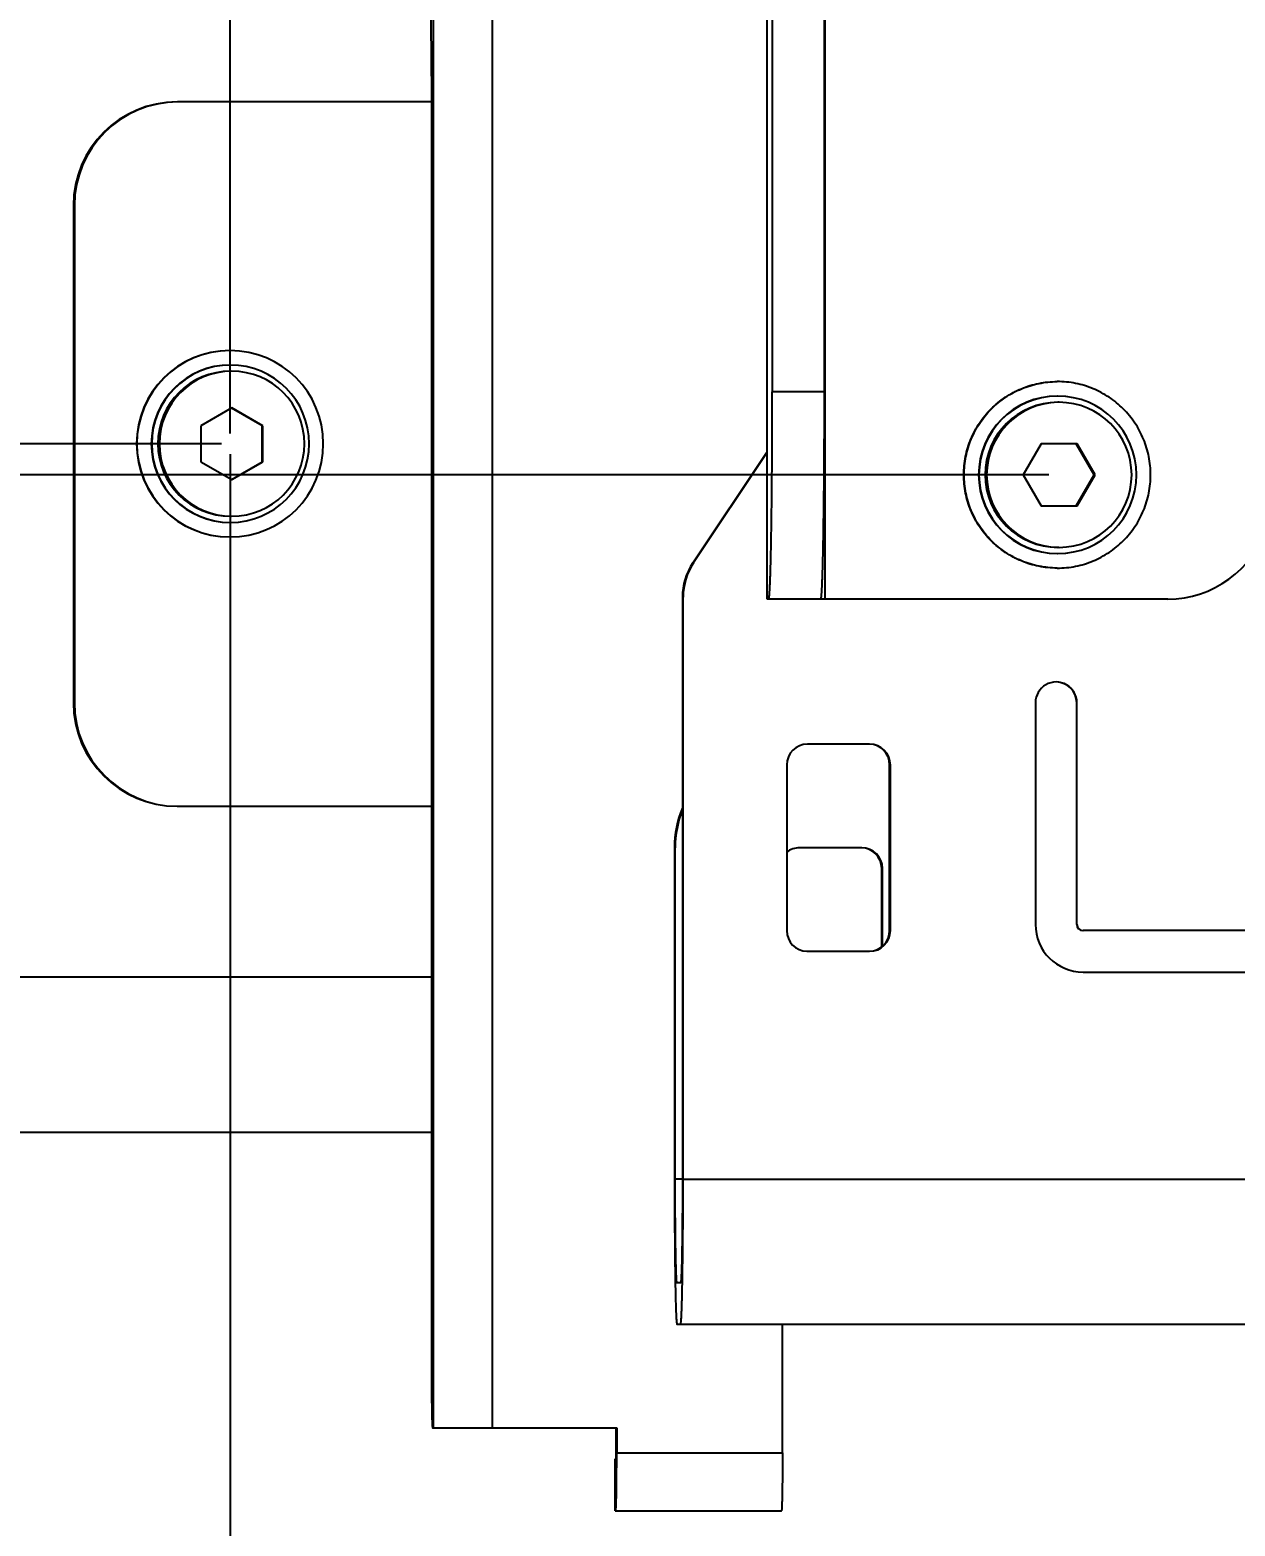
# Model space of a CAD drawing. Header units: millimetres. Extents: x 0 to 841, y 0 to 594.
# Drawn here: x 89.8 to 147.9, y 204.2 to 276.4 of the extents above; entities that cross this region are included whole.
import ezdxf

# ---------------------------------------------------------------- set-up
doc = ezdxf.new("R2010")
doc.units = ezdxf.units.MM
doc.header["$LTSCALE"] = 46.255
doc.layers.get('0').update_dxf_attribs({"linetype": 'CONTINUOUS'})
doc.layers.add('3_ALL_AXIS', color=7, linetype='CONTINUOUS')
doc.styles.get("Standard").update_dxf_attribs({"font": 'txt', "width": 0.8})
doc.dimstyles.new('DIMSTYLE_2', dxfattribs={"dimtxt": 2.5, "dimasz": 2.5, "dimexe": 2, "dimexo": 0.5, "dimtad": 1, "dimdec": 3, "dimdsep": 46, "dimtxsty": 'STANDARD', "dimblk": 'OPEN', "dimblk1": 'OPEN', "dimblk2": 'OPEN', "dimcen": 0.09, "dimadec": 0, "dimazin": 0, "dimtp": 0.5, "dimtm": 0.5, "dimtfac": 1, "dimtdec": 3, "dimtofl": 0, "dimtmove": 0, "dimatfit": 3, "dimldrblk": 'OPEN', "dimfxl": 1, "dimtolj": 1, "dimarcsym": 0})
doc.dimstyles.new('DIMSTYLE_3', dxfattribs={"dimtxt": 2.5, "dimasz": 2.5, "dimexe": 2, "dimexo": 0.5, "dimtad": 1, "dimdec": 3, "dimdsep": 46, "dimtxsty": 'STANDARD', "dimblk": 'OPEN', "dimblk1": 'OPEN', "dimblk2": 'OPEN', "dimcen": 0.09, "dimadec": 0, "dimazin": 0, "dimtp": 0.3, "dimtm": 0.3, "dimtfac": 1, "dimtdec": 3, "dimtofl": 0, "dimtmove": 0, "dimatfit": 3, "dimldrblk": 'OPEN', "dimfxl": 1, "dimtolj": 1, "dimarcsym": 0})
doc.dimstyles.new('DIMSTYLE_4', dxfattribs={"dimtxt": 2.5, "dimasz": 2.5, "dimexe": 2, "dimexo": 0.5, "dimtad": 1, "dimdec": 4, "dimdsep": 46, "dimtxsty": 'STANDARD', "dimblk": 'OPEN', "dimblk1": 'OPEN', "dimblk2": 'OPEN', "dimcen": 0.09, "dimadec": 0, "dimazin": 0, "dimtp": 0.5, "dimtm": 0.5, "dimtfac": 1, "dimtdec": 4, "dimtofl": 0, "dimtmove": 0, "dimatfit": 3, "dimldrblk": 'OPEN', "dimfxl": 1, "dimtolj": 1, "dimarcsym": 0})
doc.dimstyles.new('DIMSTYLE_5', dxfattribs={"dimtxt": 2.5, "dimasz": 2.5, "dimexe": 2, "dimexo": 0.5, "dimtad": 1, "dimdec": 4, "dimdsep": 46, "dimtxsty": 'STANDARD', "dimblk": 'OPEN', "dimblk1": 'OPEN', "dimblk2": 'OPEN', "dimcen": 0.09, "dimadec": 0, "dimazin": 0, "dimtp": 0.1, "dimtm": 0.1, "dimtfac": 1, "dimtdec": 4, "dimtofl": 0, "dimtmove": 0, "dimatfit": 3, "dimldrblk": 'OPEN', "dimfxl": 1, "dimtolj": 1, "dimarcsym": 0})

# ---------------------------------------------------------------- blocks, each defined once
blk = doc.blocks.new('_OPEN')
at = {"color": 0, "linetype": 'BYBLOCK'}
for p, q in [((0, 0), (-1, 0.2)), ((-1, -0.2), (0, 0)), ((-1, 0), (0, 0))]:
    blk.add_line(p, q, dxfattribs=at)
blk = doc.blocks.new('*D1')
at = {"color": 2, "linetype": 'CONTINUOUS'}
for p, q in [((99.41, 256.965), (99.41, 468.591)), ((241.389, 391.465), (241.389, 468.591)), ((99.41, 466.591), (170.399, 466.591)), ((241.389, 466.591), (170.399, 466.591))]:
    blk.add_line(p, q, dxfattribs=at)
at = {"color": 2, "linetype": 'CONTINUOUS', "xscale": 2.5, "yscale": 2.5, "zscale": 2.5, "rotation": 180}
blk.add_blockref('_OPEN', (99.41, 466.591), dxfattribs=at)
at = {"color": 2, "linetype": 'CONTINUOUS', "xscale": 2.5, "yscale": 2.5, "zscale": 2.5}
blk.add_blockref('_OPEN', (241.389, 466.591), dxfattribs=at)
at = {"color": 2, "linetype": 'CONTINUOUS', "insert": (168.399, 469.716), "char_height": 2.5, "width": 10, "attachment_point": 2, "line_spacing_factor": 0.9}
blk.add_mtext('142\\P[5.6]', dxfattribs=at)
blk = doc.blocks.new('*D2')
at = {"color": 2, "linetype": 'CONTINUOUS'}
for p, q in [((99.41, 255.965), (99.41, 153.506)), ((201.335, 254.465), (201.335, 153.506)), ((99.41, 155.506), (150.373, 155.506)), ((201.335, 155.506), (150.373, 155.506))]:
    blk.add_line(p, q, dxfattribs=at)
at = {"color": 2, "linetype": 'CONTINUOUS', "xscale": 2.5, "yscale": 2.5, "zscale": 2.5, "rotation": 180}
blk.add_blockref('_OPEN', (99.41, 155.506), dxfattribs=at)
at = {"color": 2, "linetype": 'CONTINUOUS', "xscale": 2.5, "yscale": 2.5, "zscale": 2.5}
blk.add_blockref('_OPEN', (201.335, 155.506), dxfattribs=at)
at = {"color": 2, "linetype": 'CONTINUOUS', "insert": (150.373, 158.631), "char_height": 2.5, "width": 6, "attachment_point": 2, "line_spacing_factor": 0.9}
blk.add_mtext('102\\P[4]', dxfattribs=at)
blk = doc.blocks.new('*D4')
at = {"color": 2, "linetype": 'CONTINUOUS'}
for p, q in [((98.928, 256.465), (45.306, 256.465)), ((47.306, 256.465), (47.306, 219.465)), ((47.306, 182.465), (47.306, 219.465)), ((215.98, 182.465), (45.306, 182.465))]:
    blk.add_line(p, q, dxfattribs=at)
at = {"color": 2, "linetype": 'CONTINUOUS', "xscale": 2.5, "yscale": 2.5, "zscale": 2.5}
for p, rotation in [((47.306, 256.465), 90), ((47.306, 182.465), 270)]:
    blk.add_blockref('_OPEN', p, dxfattribs=dict(at, rotation=rotation))
at = {"color": 2, "linetype": 'CONTINUOUS', "insert": (44.181, 216.465), "char_height": 2.5, "width": 10, "attachment_point": 2, "rotation": 90, "line_spacing_factor": 0.9}
blk.add_mtext('74\\P[2.9]', dxfattribs=at)
blk = doc.blocks.new('*D5')
at = {"color": 2, "linetype": 'CONTINUOUS'}
for p, q in [((98.998, 256.465), (35.381, 256.465)), ((37.381, 256.465), (37.381, 208.715)), ((37.381, 160.965), (37.381, 208.715)), ((209.211, 160.965), (35.381, 160.965))]:
    blk.add_line(p, q, dxfattribs=at)
at = {"color": 2, "linetype": 'CONTINUOUS', "xscale": 2.5, "yscale": 2.5, "zscale": 2.5}
for p, rotation in [((37.381, 256.465), 90), ((37.381, 160.965), 270)]:
    blk.add_blockref('_OPEN', p, dxfattribs=dict(at, rotation=rotation))
at = {"color": 2, "linetype": 'CONTINUOUS', "insert": (34.256, 207.715), "char_height": 2.5, "width": 10, "attachment_point": 2, "rotation": 90, "line_spacing_factor": 0.9}
blk.add_mtext('95,5\\P[3.8]', dxfattribs=at)
blk = doc.blocks.new('*D6')
at = {"color": 2, "linetype": 'CONTINUOUS'}
for p, q in [((103.997, 390.965), (35.377, 390.965)), ((37.377, 390.965), (37.377, 323.715)), ((37.377, 256.465), (37.377, 323.715)), ((98.998, 256.465), (35.377, 256.465))]:
    blk.add_line(p, q, dxfattribs=at)
at = {"color": 2, "linetype": 'CONTINUOUS', "xscale": 2.5, "yscale": 2.5, "zscale": 2.5}
for p, rotation in [((37.377, 390.965), 90), ((37.377, 256.465), 270)]:
    blk.add_blockref('_OPEN', p, dxfattribs=dict(at, rotation=rotation))
at = {"color": 2, "linetype": 'CONTINUOUS', "insert": (34.252, 328.254), "char_height": 2.5, "width": 10, "attachment_point": 2, "rotation": 90, "line_spacing_factor": 0.9}
blk.add_mtext('134,5\\P[5.3]', dxfattribs=at)
blk = doc.blocks.new('*D7')
at = {"color": 2, "linetype": 'CONTINUOUS'}
for p, q in [((117.517, 436.465), (24.788, 436.465)), ((26.788, 436.465), (26.788, 298.715)), ((26.788, 160.965), (26.788, 298.715)), ((209.211, 160.965), (24.788, 160.965))]:
    blk.add_line(p, q, dxfattribs=at)
at = {"color": 2, "linetype": 'CONTINUOUS', "xscale": 2.5, "yscale": 2.5, "zscale": 2.5}
for p, rotation in [((26.788, 436.465), 90), ((26.788, 160.965), 270)]:
    blk.add_blockref('_OPEN', p, dxfattribs=dict(at, rotation=rotation))
at = {"color": 2, "linetype": 'CONTINUOUS', "insert": (23.663, 297.715), "char_height": 2.5, "width": 12, "attachment_point": 2, "rotation": 90, "line_spacing_factor": 0.9}
blk.add_mtext('275,5\\P[10.8]', dxfattribs=at)
blk = doc.blocks.new('*D8')
at = {"color": 2, "linetype": 'CONTINUOUS'}
for p, q in [((56.92, 256.465), (56.92, 274.114)), ((56.92, 274.114), (56.92, 255.715)), ((98.998, 256.465), (54.92, 256.465)), ((56.92, 250.965), (56.92, 255.715)), ((138.914, 254.965), (54.92, 254.965)), ((56.92, 254.965), (56.92, 250.965))]:
    blk.add_line(p, q, dxfattribs=at)
at = {"color": 2, "linetype": 'CONTINUOUS', "xscale": 2.5, "yscale": 2.5, "zscale": 2.5}
for p, rotation in [((56.92, 256.465), 270), ((56.92, 254.965), 90)]:
    blk.add_blockref('_OPEN', p, dxfattribs=dict(at, rotation=rotation))
at = {"color": 2, "linetype": 'CONTINUOUS', "insert": (53.795, 262.114), "char_height": 2.5, "width": 54, "attachment_point": 1, "rotation": 90, "line_spacing_factor": 0.9}
blk.add_mtext('1,5\\P[0.06]\\PHorizontal slide adjustment\\Prange ±45mm', dxfattribs=at)

msp = doc.modelspace()

# ---------------------------------------------------------------- linework, layer by layer
at = {"color": 7, "linetype": 'CONTINUOUS'}
for p, q in [((125.57235, 324.96521), (125.57235, 258.96521)), ((128.07197, 324.96521), (128.07197, 258.96521)), ((125.31974, 248.96521), (125.31974, 286.96521)), ((125.32017, 248.96521), (125.32017, 286.96521)), ((128.11451, 286.96521), (128.11451, 248.96521)), ((109.21794, 208.96521), (109.21794, 278.19682)), ((112.06638, 208.96521), (112.06638, 278.07244)), ((109.12594, 272.96521), (96.89667, 272.96521)), ((109.12719, 271.96521), (109.12719, 211.96521)), ((91.8538, 267.96521), (91.8538, 243.96521)), ((91.89743, 267.96521), (91.8538, 267.96521)), ((91.89743, 267.96521), (91.89743, 243.96521)), ((128.07197, 258.96521), (125.57235, 258.96521)), ((99.49752, 258.19726), (97.99774, 257.33123)), ((100.95889, 257.33123), (99.47832, 258.18617)), ((100.99729, 257.33123), (99.49752, 258.19726)), ((97.99774, 257.33123), (97.99774, 255.59918)), ((100.95889, 255.59918), (100.95889, 257.33123)), ((100.99729, 257.33123), (100.95889, 257.33123)), ((100.99729, 255.59918), (100.99729, 257.33123)), ((138.54813, 256.46521), (137.68224, 254.96521)), ((140.27992, 256.46521), (138.54813, 256.46521)), ((141.10742, 254.96521), (140.24152, 256.46521)), ((141.14581, 254.96521), (140.27992, 256.46521)), ((121.74078, 250.72098), (125.31974, 256.09025)), ((125.31974, 256.03788), (121.77568, 250.72098)), ((97.99774, 255.59918), (99.49752, 254.73316)), ((99.47832, 254.74424), (100.95889, 255.59918)), ((99.49752, 254.73316), (100.99729, 255.59918)), ((100.99729, 255.59918), (100.95889, 255.59918)), ((137.68224, 254.96521), (138.54813, 253.46521)), ((140.24152, 253.46521), (141.10742, 254.96521)), ((140.27992, 253.46521), (141.14581, 254.96521)), ((141.14581, 254.96521), (141.10742, 254.96521)), ((138.54813, 253.46521), (140.27992, 253.46521)), ((121.77568, 250.72098), (121.74078, 250.72098)), ((121.237, 249.05688), (121.237, 220.96521)), ((121.27191, 249.05688), (121.237, 249.05688)), ((121.27191, 220.96521), (121.27191, 249.05688)), ((127.89745, 248.96521), (125.31974, 248.96521)), ((144.6559, 248.96521), (127.91323, 248.96521)), ((91.89743, 243.96521), (91.8538, 243.96521)), ((138.26932, 243.96521), (138.26932, 233.26521)), ((140.26029, 233.26521), (140.26029, 243.96521)), ((140.26029, 243.96521), (140.26902, 243.96521)), ((140.26902, 233.26521), (140.26902, 243.96521)), ((130.27054, 241.96521), (127.271, 241.96521)), ((126.27115, 240.96521), (126.27115, 232.96521)), ((131.23548, 232.96521), (131.23548, 240.96521)), ((131.27039, 240.96521), (131.23548, 240.96521)), ((131.27039, 232.96521), (131.27039, 240.96521)), ((96.89667, 238.96521), (109.12719, 238.96521)), ((120.85305, 236.96521), (120.85305, 220.96521)), ((120.88796, 236.96521), (120.85305, 236.96521)), ((120.88796, 220.96521), (120.88796, 236.96521)), ((129.88659, 236.96521), (126.88704, 236.96521)), ((130.85153, 232.17755), (130.85153, 235.96521)), ((130.88643, 235.96521), (130.85153, 235.96521)), ((130.88643, 232.20614), (130.88643, 235.96521)), ((140.26029, 233.26521), (140.26902, 233.26521)), ((131.27039, 232.96521), (131.23548, 232.96521)), ((159.26612, 232.96521), (140.56897, 232.96521)), ((127.271, 231.96521), (130.27054, 231.96521)), ((140.56897, 230.96521), (159.26612, 230.96521)), ((121.237, 220.96521), (120.88796, 220.96521)), ((121.27191, 220.96521), (394.23033, 220.96521)), ((121.14974, 215.96521), (120.97522, 215.96521)), ((120.97522, 213.96521), (394.15741, 213.96521)), ((126.06425, 207.76521), (126.06425, 213.96521)), ((109.17955, 208.96521), (118.06547, 208.96521)), ((118.02184, 208.96521), (118.02184, 207.76521)), ((118.06547, 208.96521), (118.06547, 207.76521)), ((117.98678, 204.96521), (117.98678, 207.46521)), ((118.0166, 207.46521), (117.98693, 207.46521)), ((118.06547, 207.76521), (126.06425, 207.76521)), ((117.98678, 204.96521), (126.01538, 204.96521))]:
    msp.add_line(p, q, dxfattribs=at)
for centre, radius, start, end in [((96.85347, 267.96563), 4.99962, 90.0048644, 180.0048637), ((96.8971, 267.96563), 4.99962, 90.0048644, 180.0048637), ((99.39667, 256.46559), 4.49966, 90.0048682, 180.0048529), ((99.41064, 256.46559), 4.49966, 90.0048682, 180.0048529), ((99.40987, 256.46559), 4.49966, 359.9951459, 89.9951331), ((99.41058, 256.46553), 3.79971, 90.0048682, 180.0048529), ((99.42803, 256.46553), 3.79971, 90.0048598, 180.0048505), ((99.42738, 256.46553), 3.79971, 359.9951495, 89.9951402), ((99.428, 256.4655), 3.49973, 90.0048598, 180.0048505), ((139.32676, 254.97529), 4.48992, 90.0000047, 90.178119), ((139.32737, 254.96521), 3.8001, 90.0091517, 269.9908483), ((139.34482, 254.96521), 3.8001, 90.2722597, 269.7277403), ((139.34421, 254.974), 3.79121, 90.0000107, 90.2636863), ((139.34361, 254.96521), 3.8001, 270.0091559, 89.9908441), ((139.34477, 254.96521), 3.50009, 90.0091559, 269.9908441), ((99.39667, 256.46483), 4.49966, 179.9951398, 269.9951392), ((99.41064, 256.46483), 4.49966, 179.9951398, 269.9951392), ((99.41058, 256.46489), 3.79971, 179.9951398, 269.9951392), ((99.42803, 256.46489), 3.79971, 179.9951495, 269.9951402), ((99.428, 256.46491), 3.49973, 179.9951495, 269.9951402), ((99.40987, 256.46483), 4.49966, 270.0048608, 0.0048602), ((99.42738, 256.46489), 3.79971, 270.0048598, 0.0048505), ((144.65564, 253.9645), 4.99932, 270.002955, 342.3559405), ((124.23733, 249.0569), 3.00033, 146.3144649, 180.0003082), ((124.27224, 249.0569), 3.00033, 146.3144649, 180.0003082), ((139.34421, 254.95642), 3.79121, 269.7363137, 269.9999893), ((139.32676, 254.95513), 4.48992, 269.821881, 269.9999953), ((139.26908, 243.96529), 0.99992, 359.9951473, 180.0048527), ((139.26036, 243.96529), 0.99993, 359.9952033, 89.4950606), ((96.85347, 243.96478), 4.99962, 179.9951363, 269.9951356), ((96.8971, 243.96479), 4.99963, 179.995193, 269.4950483), ((127.27108, 240.96529), 0.99992, 90.0048756, 180.0048524), ((130.23555, 240.96529), 0.99993, 359.9953003, 88.5649466), ((130.27045, 240.96529), 0.99992, 359.9951476, 89.9951244), ((96.89667, 243.96238), 4.99717, 269.4997391, 269.9999838), ((125.85371, 236.96522), 5.00066, 157.4058689, 180.0000982), ((125.88863, 236.96522), 5.00067, 158.4698804, 180.0000816), ((126.88705, 235.96546), 0.99975, 90.0004759, 128.0319837), ((129.85159, 235.96529), 0.99993, 359.9953003, 88.5649466), ((129.8865, 235.96529), 0.99992, 359.9951476, 89.9951244), ((140.56917, 233.26501), 2.29982, 179.9951363, 269.9951356), ((140.56027, 233.26518), 0.29998, 179.9953337, 269.9953331), ((140.56899, 233.26518), 0.29998, 179.9953337, 269.9953331), ((127.27109, 232.96513), 0.99993, 179.9953003, 268.5649466), ((130.23555, 232.96513), 0.99993, 271.4350534, 0.0046997), ((130.27045, 232.96512), 0.99992, 270.0048756, 0.0048524), ((127.271, 232.9647), 0.99949, 268.5692714, 269.9998287)]:
    msp.add_arc(centre, radius, start, end, dxfattribs=at)
for points, knots in [([(109.06043, 278.20387), (109.06608, 278.03921), (109.07636, 277.6737), (109.09458, 276.81384), (109.11177, 275.5326), (109.12436, 273.81855), (109.12719, 272.59886), (109.12719, 271.96521)], [0, 0, 0, 0, 0.07922135, 0.17581394, 0.41353815, 0.69532321, 1, 1, 1, 1]), ([(139.3128, 250.46521), (139.01879, 250.46521), (138.57601, 250.50883), (138.00464, 250.65207), (137.44983, 250.85054), (136.79696, 251.19943), (136.22484, 251.6692), (135.8292, 252.10586), (135.47817, 252.57914), (135.12911, 253.23212), (134.87151, 254.08163), (134.78447, 254.96521), (134.87151, 255.84879), (135.12911, 256.69829), (135.47817, 257.35128), (135.8292, 257.82455), (136.22484, 258.26122), (136.79696, 258.73098), (137.44983, 259.07987), (138.00464, 259.27834), (138.57601, 259.42159), (139.01879, 259.46521), (139.3128, 259.46521)], [0, 0, 0, 0, 0.06247693, 0.0937525, 0.12502912, 0.18750758, 0.24998782, 0.28126632, 0.31254527, 0.37502906, 0.43751416, 0.5, 0.56248584, 0.62497094, 0.68745473, 0.71873368, 0.75001218, 0.81249242, 0.87497088, 0.9062475, 0.93752307, 1, 1, 1, 1]), ([(139.3128, 250.46523), (139.01937, 250.46614), (138.57761, 250.51096), (138.00774, 250.65541), (137.45451, 250.85483), (136.80369, 251.20442), (136.23352, 251.67424), (135.8393, 252.11062), (135.48957, 252.5834), (135.14184, 253.23541), (134.88524, 254.08337), (134.79855, 254.96521), (134.88524, 255.84704), (135.14184, 256.695), (135.48957, 257.34702), (135.8393, 257.8198), (136.23352, 258.25618), (136.80369, 258.726), (137.45451, 259.07558), (138.00774, 259.275), (138.57761, 259.41946), (139.01937, 259.46427), (139.3128, 259.46519)], [0, 0, 0, 0, 0.06247738, 0.09375287, 0.12502934, 0.18750782, 0.24998808, 0.28126643, 0.31254524, 0.37502905, 0.43751416, 0.5, 0.56248584, 0.62497095, 0.68745476, 0.71873357, 0.75001192, 0.81249218, 0.87497066, 0.90624713, 0.93752262, 1, 1, 1, 1]), ([(139.32676, 250.46521), (139.62077, 250.46521), (140.06355, 250.50883), (140.63492, 250.65207), (141.18973, 250.85054), (141.8426, 251.19943), (142.41472, 251.6692), (142.81036, 252.10586), (143.16139, 252.57914), (143.51045, 253.23212), (143.76805, 254.08163), (143.85509, 254.96521), (143.76805, 255.84879), (143.51045, 256.69829), (143.16139, 257.35128), (142.81036, 257.82455), (142.41472, 258.26122), (141.8426, 258.73098), (141.18973, 259.07987), (140.63492, 259.27834), (140.06355, 259.42159), (139.62077, 259.46521), (139.32676, 259.46521)], [0, 0, 0, 0, 0.06247693, 0.0937525, 0.12502912, 0.18750758, 0.24998782, 0.28126632, 0.31254527, 0.37502906, 0.43751416, 0.5, 0.56248584, 0.62497094, 0.68745473, 0.71873368, 0.75001218, 0.81249242, 0.87497088, 0.9062475, 0.93752307, 1, 1, 1, 1]), ([(125.39783, 248.96521), (125.39958, 248.96521), (125.40223, 248.96797), (125.4045, 248.97232), (125.40769, 248.98036), (125.41129, 248.99415), (125.41758, 249.02618), (125.42472, 249.08124), (125.43291, 249.16514), (125.44104, 249.27263), (125.44917, 249.40345), (125.45719, 249.5573), (125.46511, 249.73381), (125.47288, 249.93256), (125.48048, 250.15306), (125.48789, 250.3948), (125.49785, 250.75782), (125.5095, 251.25989), (125.52202, 251.91682), (125.53339, 252.64163), (125.54348, 253.42733), (125.5522, 254.26636), (125.55946, 255.15065), (125.56518, 256.07168), (125.57073, 257.34729), (125.57235, 258.31491), (125.57235, 258.96521)], [0, 0, 0, 0, 0.00052321, 0.00095594, 0.00152424, 0.00308766, 0.00523463, 0.01129829, 0.01972572, 0.03050433, 0.04361171, 0.05901823, 0.07668796, 0.09657912, 0.11864434, 0.14283086, 0.16908071, 0.22751352, 0.29338145, 0.36605112, 0.4448234, 0.52894025, 0.61759203, 0.70992535, 0.80505133, 1, 1, 1, 1]), ([(128.07197, 258.96521), (128.07197, 258.31491), (128.07035, 257.34729), (128.0648, 256.07168), (128.05908, 255.15065), (128.05182, 254.26636), (128.0431, 253.42733), (128.03301, 252.64163), (128.02164, 251.91682), (128.00912, 251.25989), (127.99747, 250.75782), (127.98751, 250.3948), (127.9801, 250.15306), (127.9725, 249.93256), (127.96473, 249.73381), (127.95681, 249.5573), (127.94879, 249.40345), (127.94066, 249.27263), (127.93253, 249.16514), (127.92434, 249.08124), (127.91719, 249.02618), (127.91091, 248.99415), (127.90731, 248.98036), (127.90412, 248.97232), (127.90185, 248.96797), (127.8992, 248.96521), (127.89745, 248.96521)], [0, 0, 0, 0, 0.19494867, 0.29007465, 0.38240797, 0.47105975, 0.5551766, 0.63394888, 0.70661855, 0.77248648, 0.83091929, 0.85716914, 0.88135566, 0.90342088, 0.92331204, 0.94098177, 0.95638829, 0.96949567, 0.98027428, 0.98870171, 0.99476537, 0.99691234, 0.99847576, 0.99904406, 0.99947679, 1, 1, 1, 1]), ([(120.85305, 220.96521), (120.85305, 220.51), (120.85419, 219.83266), (120.85807, 218.93974), (120.86208, 218.29502), (120.86716, 217.67602), (120.87326, 217.08869), (120.88033, 216.5387), (120.88828, 216.03134), (120.89705, 215.57149), (120.90652, 215.16358), (120.91526, 214.85796), (120.92269, 214.64235), (120.92812, 214.50323), (120.93366, 214.37967), (120.93929, 214.27198), (120.94497, 214.1804), (120.95068, 214.10515), (120.95636, 214.04644), (120.96147, 214.00786), (120.96572, 213.9855), (120.96874, 213.97477), (120.97112, 213.96824), (120.974, 213.96521), (120.97522, 213.96521)], [0, 0, 0, 0, 0.19494907, 0.29007528, 0.3824088, 0.47106077, 0.5551778, 0.63395027, 0.70662011, 0.77248818, 0.83092109, 0.88135751, 0.90342278, 0.92331398, 0.94098376, 0.95639032, 0.96949773, 0.98027636, 0.98870381, 0.99476748, 0.99691445, 0.99847787, 0.99947678, 1, 1, 1, 1]), ([(120.97522, 215.96521), (120.97435, 215.96521), (120.97229, 215.96738), (120.97059, 215.97204), (120.96844, 215.9797), (120.9654, 215.99567), (120.96175, 216.02323), (120.95769, 216.06517), (120.95361, 216.11892), (120.94955, 216.18433), (120.94554, 216.26125), (120.94158, 216.34951), (120.9377, 216.44888), (120.93239, 216.60289), (120.92615, 216.82119), (120.91938, 217.11255), (120.91312, 217.44101), (120.90744, 217.80342), (120.90239, 218.19627), (120.89803, 218.61579), (120.8944, 219.05793), (120.89154, 219.51844), (120.88877, 220.15625), (120.88796, 220.64006), (120.88796, 220.96521)], [0, 0, 0, 0, 0.00052321, 0.00152212, 0.00308555, 0.00523252, 0.01129618, 0.01972363, 0.03050227, 0.04360968, 0.05901623, 0.07668601, 0.09657722, 0.11864249, 0.16907891, 0.22751183, 0.2933799, 0.36604974, 0.4448222, 0.52893923, 0.6175912, 0.70992472, 0.80505092, 1, 1, 1, 1]), ([(121.237, 220.96521), (121.237, 220.64006), (121.23619, 220.15625), (121.23342, 219.51844), (121.23056, 219.05793), (121.22693, 218.61579), (121.22257, 218.19627), (121.21752, 217.80342), (121.21184, 217.44101), (121.20558, 217.11255), (121.19881, 216.82119), (121.19257, 216.60289), (121.18727, 216.44888), (121.18338, 216.34951), (121.17943, 216.26125), (121.17541, 216.18433), (121.17135, 216.11892), (121.16727, 216.06517), (121.16321, 216.02323), (121.15957, 215.99567), (121.15652, 215.9797), (121.15437, 215.97204), (121.15267, 215.96738), (121.15062, 215.96521), (121.14974, 215.96521)], [0, 0, 0, 0, 0.19494908, 0.29007528, 0.3824088, 0.47106077, 0.5551778, 0.63395026, 0.7066201, 0.77248817, 0.83092109, 0.88135751, 0.90342278, 0.92331399, 0.94098377, 0.95639032, 0.96949773, 0.98027637, 0.98870382, 0.99476748, 0.99691445, 0.99847788, 0.99947679, 1, 1, 1, 1]), ([(121.14974, 213.96521), (121.15096, 213.96521), (121.15384, 213.96824), (121.15623, 213.97477), (121.15924, 213.9855), (121.1635, 214.00786), (121.1686, 214.04644), (121.17428, 214.10515), (121.18, 214.1804), (121.18568, 214.27198), (121.1913, 214.37967), (121.19684, 214.50323), (121.20228, 214.64235), (121.20971, 214.85796), (121.21844, 215.16358), (121.22792, 215.57149), (121.23668, 216.03134), (121.24463, 216.5387), (121.2517, 217.08869), (121.2578, 217.67602), (121.26288, 218.29502), (121.26689, 218.93974), (121.27077, 219.83266), (121.27191, 220.51), (121.27191, 220.96521)], [0, 0, 0, 0, 0.00052322, 0.00152213, 0.00308555, 0.00523252, 0.01129619, 0.01972364, 0.03050227, 0.04360968, 0.05901624, 0.07668602, 0.09657722, 0.11864249, 0.16907891, 0.22751182, 0.29337989, 0.36604973, 0.4448222, 0.52893923, 0.6175912, 0.70992472, 0.80505093, 1, 1, 1, 1]), ([(109.12719, 211.96521), (109.12719, 211.77012), (109.12784, 211.38743), (109.13028, 210.91603), (109.13323, 210.55556), (109.13585, 210.30384), (109.13888, 210.06813), (109.14229, 209.85069), (109.14604, 209.65361), (109.1501, 209.4788), (109.15385, 209.34782), (109.15703, 209.25541), (109.15936, 209.19579), (109.16174, 209.14283), (109.16415, 209.09668), (109.16658, 209.05743), (109.16902, 209.0252), (109.17148, 208.99998), (109.17381, 208.98202), (109.17605, 208.97127), (109.17779, 208.96651), (109.17902, 208.96521), (109.17955, 208.96521)], [0, 0, 0, 0, 0.19494964, 0.38240978, 0.47106198, 0.55517926, 0.63395194, 0.70662196, 0.77249022, 0.83092331, 0.88135985, 0.90342518, 0.92331645, 0.94098629, 0.95639289, 0.96950032, 0.98027897, 0.98870644, 0.99477013, 0.99847787, 0.99947678, 1, 1, 1, 1]), ([(118.02184, 207.76521), (118.02184, 207.7457), (118.02177, 207.70743), (118.02148, 207.65187), (118.02102, 207.60067), (118.02048, 207.56164), (118.01995, 207.53405), (118.01955, 207.51657), (118.01911, 207.50148), (118.01866, 207.48893), (118.0182, 207.47906), (118.01778, 207.47249), (118.01741, 207.46872), (118.01717, 207.46682), (118.01696, 207.46588), (118.01675, 207.46521), (118.0166, 207.46521)], [0, 0, 0, 0, 0.1949592, 0.38242762, 0.55520489, 0.70665443, 0.77252573, 0.83096154, 0.88140048, 0.92335895, 0.95643673, 0.98032338, 0.98875101, 0.99481525, 0.9985229, 1, 1, 1, 1]), ([(118.0166, 204.96521), (118.01709, 204.96521), (118.01824, 204.96642), (118.01987, 204.97087), (118.02195, 204.9809), (118.02413, 204.99767), (118.02642, 205.0212), (118.0287, 205.05128), (118.03098, 205.08792), (118.03322, 205.13099), (118.03544, 205.18042), (118.03761, 205.23607), (118.04059, 205.32231), (118.04408, 205.44456), (118.04787, 205.60772), (118.05137, 205.79166), (118.05456, 205.99461), (118.05738, 206.2146), (118.05983, 206.44953), (118.06259, 206.78598), (118.06487, 207.22595), (118.06547, 207.58312), (118.06547, 207.76521)], [0, 0, 0, 0, 0.00052322, 0.00152213, 0.00522988, 0.01129356, 0.01972102, 0.03049967, 0.04360712, 0.05901373, 0.07668356, 0.09657482, 0.11864013, 0.1690767, 0.22750979, 0.29337802, 0.36604808, 0.44482075, 0.52893801, 0.61759023, 0.80505036, 1, 1, 1, 1]), ([(126.06425, 207.76521), (126.06425, 207.58312), (126.06365, 207.22595), (126.06137, 206.78598), (126.05861, 206.44953), (126.05617, 206.2146), (126.05334, 205.99461), (126.05016, 205.79166), (126.04665, 205.60772), (126.04286, 205.44456), (126.03937, 205.32231), (126.0364, 205.23607), (126.03422, 205.18042), (126.032, 205.13099), (126.02976, 205.08792), (126.02748, 205.05128), (126.02521, 205.0212), (126.02291, 204.99767), (126.02073, 204.9809), (126.01865, 204.97087), (126.01702, 204.96642), (126.01587, 204.96521), (126.01538, 204.96521)], [0, 0, 0, 0, 0.19494964, 0.38240977, 0.47106199, 0.55517925, 0.63395192, 0.70662198, 0.77249021, 0.8309233, 0.88135987, 0.90342518, 0.92331644, 0.94098627, 0.95639288, 0.96950033, 0.98027898, 0.98870644, 0.99477012, 0.99847787, 0.99947678, 1, 1, 1, 1])]:
    msp.add_open_spline(points, degree=3, knots=knots, dxfattribs=at)
at = {"layer": '3_ALL_AXIS', "color": 7, "linetype": 'CONTINUOUS'}
for p, q in [((109.12719, 230.71521), (77.3273, 230.71521)), ((109.12719, 223.21521), (77.3273, 223.21521))]:
    msp.add_line(p, q, dxfattribs=at)
for centre, radius, start, end in [((99.49782, 256.4655), 3.49974, 90.0049312, 180.0047845), ((99.49721, 256.4655), 3.49974, 359.9952126, 89.9950716), ((139.41459, 254.96521), 3.5001, 91.1519531, 268.8480469), ((139.41404, 254.97117), 3.49404, 90.0001959, 91.1447825), ((139.41346, 254.96521), 3.50009, 270.009157, 89.990843), ((99.49782, 256.46492), 3.49974, 179.9952199, 269.9950643), ((99.49721, 256.46492), 3.49974, 270.0049357, 0.0047801), ((139.41404, 254.95925), 3.49404, 268.8552175, 269.9998041)]:
    msp.add_arc(centre, radius, start, end, dxfattribs=at)

# ---------------------------------------------------------------- dimensions: what is measured, and where the dimension line sits
at = {"color": 2, "linetype": 'CONTINUOUS'}
for base, p1, p2, angle, dimstyle, picture, middle in [((99.41025, 466.5912), (241.38863, 390.96521), (99.41025, 256.46521), 180, 'DIMSTYLE_2', '*D1', (170.39944, 466.5912)), ((26.7876, 436.46521), (209.71103, 160.96521), (118.0166, 436.46521), 90, 'DIMSTYLE_2', '*D7', (26.7876, 298.71521)), ((37.37719, 390.96521), (99.49752, 256.46521), (104.49675, 390.96521), 90, 'DIMSTYLE_4', '*D6', (37.37719, 328.25398)), ((37.38055, 256.46521), (209.71103, 160.96521), (99.49752, 256.46521), 90, 'DIMSTYLE_3', '*D5', (37.38055, 208.71521)), ((47.30554, 256.46521), (216.4797, 182.46521), (99.42771, 256.46521), 90, 'DIMSTYLE_3', '*D4', (47.30554, 219.46521)), ((99.41025, 155.50584), (201.33477, 254.96521), (99.41025, 256.46521), 180, 'DIMSTYLE_3', '*D2', (150.37251, 155.50584))]:
    dim = msp.add_linear_dim(base=base, p1=p1, p2=p2, angle=angle, dimstyle=dimstyle, dxfattribs=at)
    dim.commit()
    dim.dimension.update_dxf_attribs({"geometry": picture, "text_midpoint": middle, "dimtype": 160})
dim = msp.add_linear_dim(base=(56.91985, 254.96521), p1=(99.49752, 256.46521), p2=(139.41402, 254.96521), angle=270, text='<>\\PHorizontal slide adjustment\\Prange ±45mm', dimstyle='DIMSTYLE_5', dxfattribs=at)
dim.commit()
dim.dimension.update_dxf_attribs({"geometry": '*D8', "text_midpoint": (56.91985, 289.11385), "dimtype": 160})

doc.saveas('drawing.dxf')
